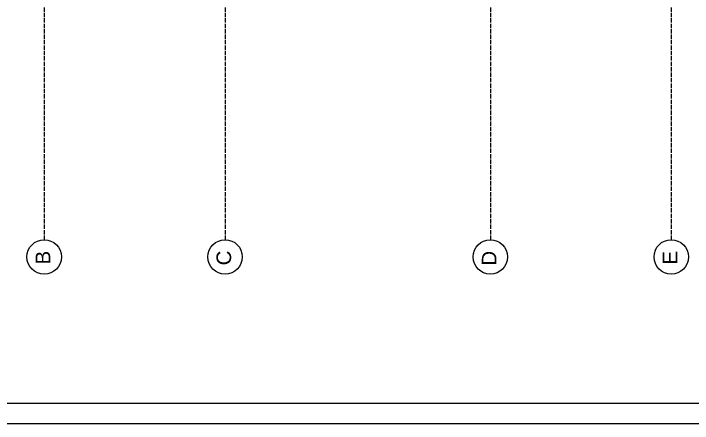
# Model space of a CAD drawing. Header units: metres. Extents: x -2 to 3328848, y -2 to 2725060.
# Drawn here: x 1662824.4 to 1662993.3, y 1364175.9 to 1364277.8 of the extents above; entities that cross this region are included whole.
import ezdxf
from ezdxf.enums import TextEntityAlignment as Align

# ---------------------------------------------------------------- set-up
doc = ezdxf.new("R2010")
doc.units = ezdxf.units.M
doc.linetypes.add('ACAD_ISO02W100', pattern=[15, 12, -3])
doc.linetypes.add('DOT', pattern=[0.25, 0, -0.25])
doc.layers.get('0').update_dxf_attribs({"color": 253, "lineweight": 0})
doc.layers.add('CAJETIN', color=7, linetype='Continuous', lineweight=0, true_color=0x000000)
doc.layers.add('L.COLUMNA', color=253, linetype='Continuous', lineweight=0)
doc.layers.add('letra', color=253, linetype='DOT', lineweight=0)
doc.styles.get("Standard").update_dxf_attribs({"font": 'arial.ttf'})

# ---------------------------------------------------------------- blocks, each defined once
blk = doc.blocks.new('*U96')
for points in [[(-594, 0), (0, 0), (0, 420), (-594, 420)], [(-589, 5), (-5, 5), (-5, 415), (-589, 415)]]:
    blk.add_lwpolyline(points, close=True)
at = {"lineweight": 30, "flags": 104}
blk.add_attdef('NOMBRE_PROYECTO', text='', height=5, dxfattribs=at).set_placement((-165, 63.27), align=Align.TOP_LEFT)
for tag, p in [('PROMOTOR', (-133.74, 41.5)), ('SITUACION', (-133.74, 34.5)), ('AUTOR', (-133.74, 27.5)), ('1/X', (-133.74, 20.5)), ('XX/XX/XXXX', (-80.02, 20.5)), ('V.X', (-25.12, 20.5)), ('NOMBRE_PLANO', (-133.74, 13.5)), ('X', (-25.12, 13.48))]:
    blk.add_attdef(tag, text='', height=3.5).set_placement(p, align=Align.MIDDLE_LEFT)

msp = doc.modelspace()

# ---------------------------------------------------------------- linework, layer by layer
at = {"ltscale": 0.2}
for centre in [(1662832.022, 1364217.259), (1662877.022, 1364217.259), (1662943.022, 1364217.259), (1662988.022, 1364217.259)]:
    msp.add_circle(centre, 4.285, dxfattribs=at)
at = {"layer": 'CAJETIN', "linetype": 'Continuous'}
for points in [[(1662729.448, 1364175.869), (1663323.448, 1364175.869), (1663323.448, 1364595.869), (1662729.448, 1364595.869)], [(1662734.448, 1364180.869), (1663318.448, 1364180.869), (1663318.448, 1364590.869), (1662734.448, 1364590.869)]]:
    msp.add_lwpolyline(points, close=True, dxfattribs=at)
at = {"layer": 'L.COLUMNA', "linetype": 'ACAD_ISO02W100', "ltscale": 0.09}
for p, q in [((1662832.022, 1364280.65), (1662832.022, 1364221.544)), ((1662877.022, 1364280.65), (1662877.022, 1364221.544)), ((1662943.022, 1364280.65), (1662943.022, 1364221.544)), ((1662988.022, 1364280.65), (1662988.022, 1364221.544))]:
    msp.add_line(p, q, dxfattribs=at)

# ---------------------------------------------------------------- block references
at = {"layer": 'CAJETIN'}
msp.add_blockref('*U96', (1663323.448, 1364175.869), dxfattribs=at)

# ---------------------------------------------------------------- texts
at = {"layer": 'letra', "linetype": 'ACAD_ISO02W100', "ltscale": 0.009}
for s, p in [('B', (1662833.53, 1364215.397)), ('C', (1662878.53, 1364215.166)), ('D', (1662944.53, 1364215.096)), ('E', (1662989.53, 1364215.369))]:
    msp.add_text(s, height=3.64, rotation=90, dxfattribs=at).set_placement(p)

doc.saveas('drawing.dxf')
